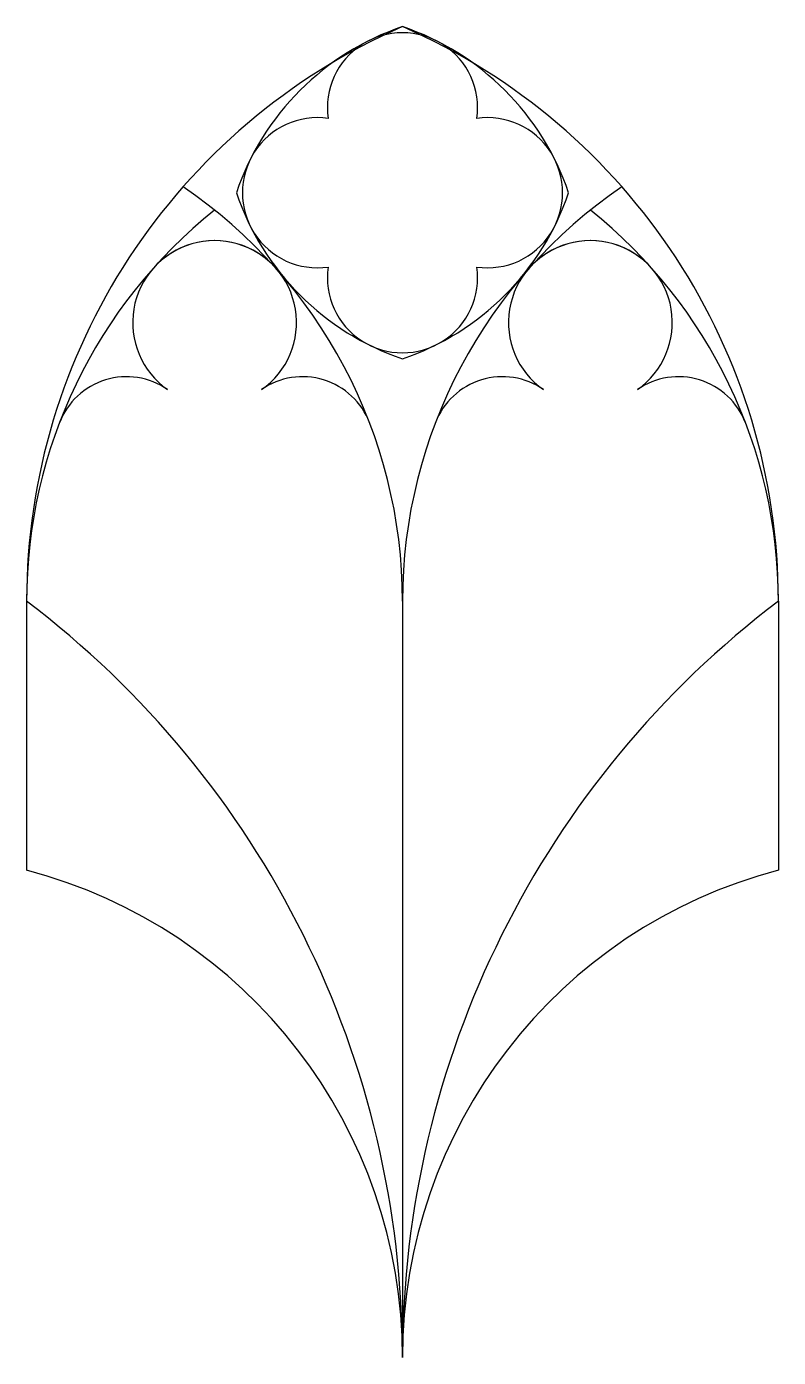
# Model space of a CAD drawing. Extents: x -47 to 47, y -95 to 72.
import ezdxf

# ---------------------------------------------------------------- set-up
doc = ezdxf.new("R2010")
doc.units = 0
doc.layers.add('MODELSKETCH_VISIBLE', color=7, linetype='CONTINUOUS')

msp = doc.modelspace()

# ---------------------------------------------------------------- linework, layer by layer
at = {"layer": 'MODELSKETCH_VISIBLE'}
for p, q in [((-47.31, 0), (-47.31, -33.86)), ((0, 0), (0, -95.2)), ((47.31, 0), (47.31, -33.86))]:
    msp.add_line(p, q, dxfattribs=at)
for centre, radius, start, end in [((31.64, 0), 78.95, 113.6272, 180), ((10.73, 40.69), 33.41, 108.7282, 161.2718), ((-31.64, 0), 78.95, 0, 66.3728), ((-10.73, 40.69), 33.41, 18.7282, 71.2718), ((0, 62.12), 9.45, 351.8322, 188.1678), ((-10.7, 51.42), 9.45, 81.8322, 278.1678), ((10.7, 51.42), 9.45, 261.8322, 98.1678), ((-63.07, 0), 63.07, 0, 55.8026), ((63.07, 0), 63.07, 124.1974, 180), ((10.73, 62.15), 33.41, 198.7282, 251.2718), ((-10.73, 62.15), 33.41, 288.7282, 341.2718), ((15.76, 0), 63.07, 128.6779, 180), ((-15.76, 0), 63.07, 0, 51.3221), ((-23.65, 35.08), 10.31, 41.6677, 234.9962), ((-23.65, 35.08), 10.31, 305.0038, 138.3323), ((23.65, 35.08), 10.31, 41.6677, 234.9962), ((23.65, 35.08), 10.31, 305.0038, 138.3323), ((0, 40.72), 9.45, 171.8322, 8.1678), ((-34.74, 19.24), 9.02, 54.9962, 159.1414), ((-12.57, 19.24), 9.02, 20.8586, 125.0038), ((12.57, 19.24), 9.02, 54.9962, 159.1414), ((34.74, 19.24), 9.02, 20.8586, 125.0038), ((-119.44, -95.2), 119.44, 0, 52.8484), ((119.44, -95.2), 119.44, 127.1516, 180), ((-63.42, -95.2), 63.42, 0, 75.2841), ((63.42, -95.2), 63.42, 104.7159, 180)]:
    msp.add_arc(centre, radius, start, end, dxfattribs=at)

doc.saveas('drawing.dxf')
